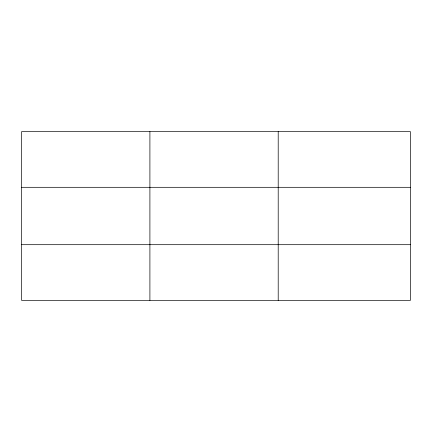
<?xml version="1.0" encoding="UTF-8"?>
<svg xmlns="http://www.w3.org/2000/svg" width="432" height="432" viewBox="0 0 432 432"><rect width="100%" height="100%" fill="white"/><g stroke="black" fill="none" stroke-linecap="round" stroke-linejoin="round"><path stroke-width="0.65" d="M149.904 300.38L149.904 131.62M278.208 300.38L278.208 131.62M410.4 187.31L410.4 131.62L21.6 131.62L21.6 300.38L410.4 300.38L410.4 187.31L21.6 187.31M21.6 244.69L410.4 244.69"/></g></svg>
